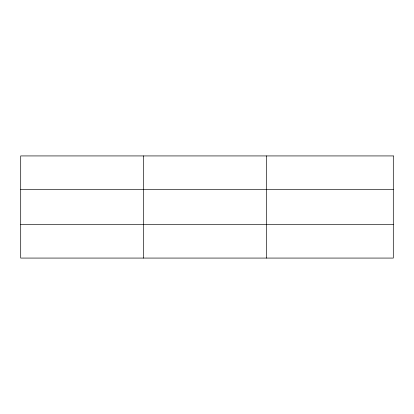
<?xml version="1.0" encoding="UTF-8"?>
<svg xmlns="http://www.w3.org/2000/svg" width="414" height="414" viewBox="0 0 414 414"><rect width="100%" height="100%" fill="white"/><g stroke="black" fill="none" stroke-linecap="round" stroke-linejoin="round"><path stroke-width="0.62" d="M143.658 258.072L143.658 155.928M266.616 258.072L266.616 155.928M20.7 189.633L393.3 189.633M20.7 224.367L393.3 224.367M393.3 155.928L393.3 258.072L20.7 258.072L20.7 155.928L393.3 155.928"/></g></svg>
